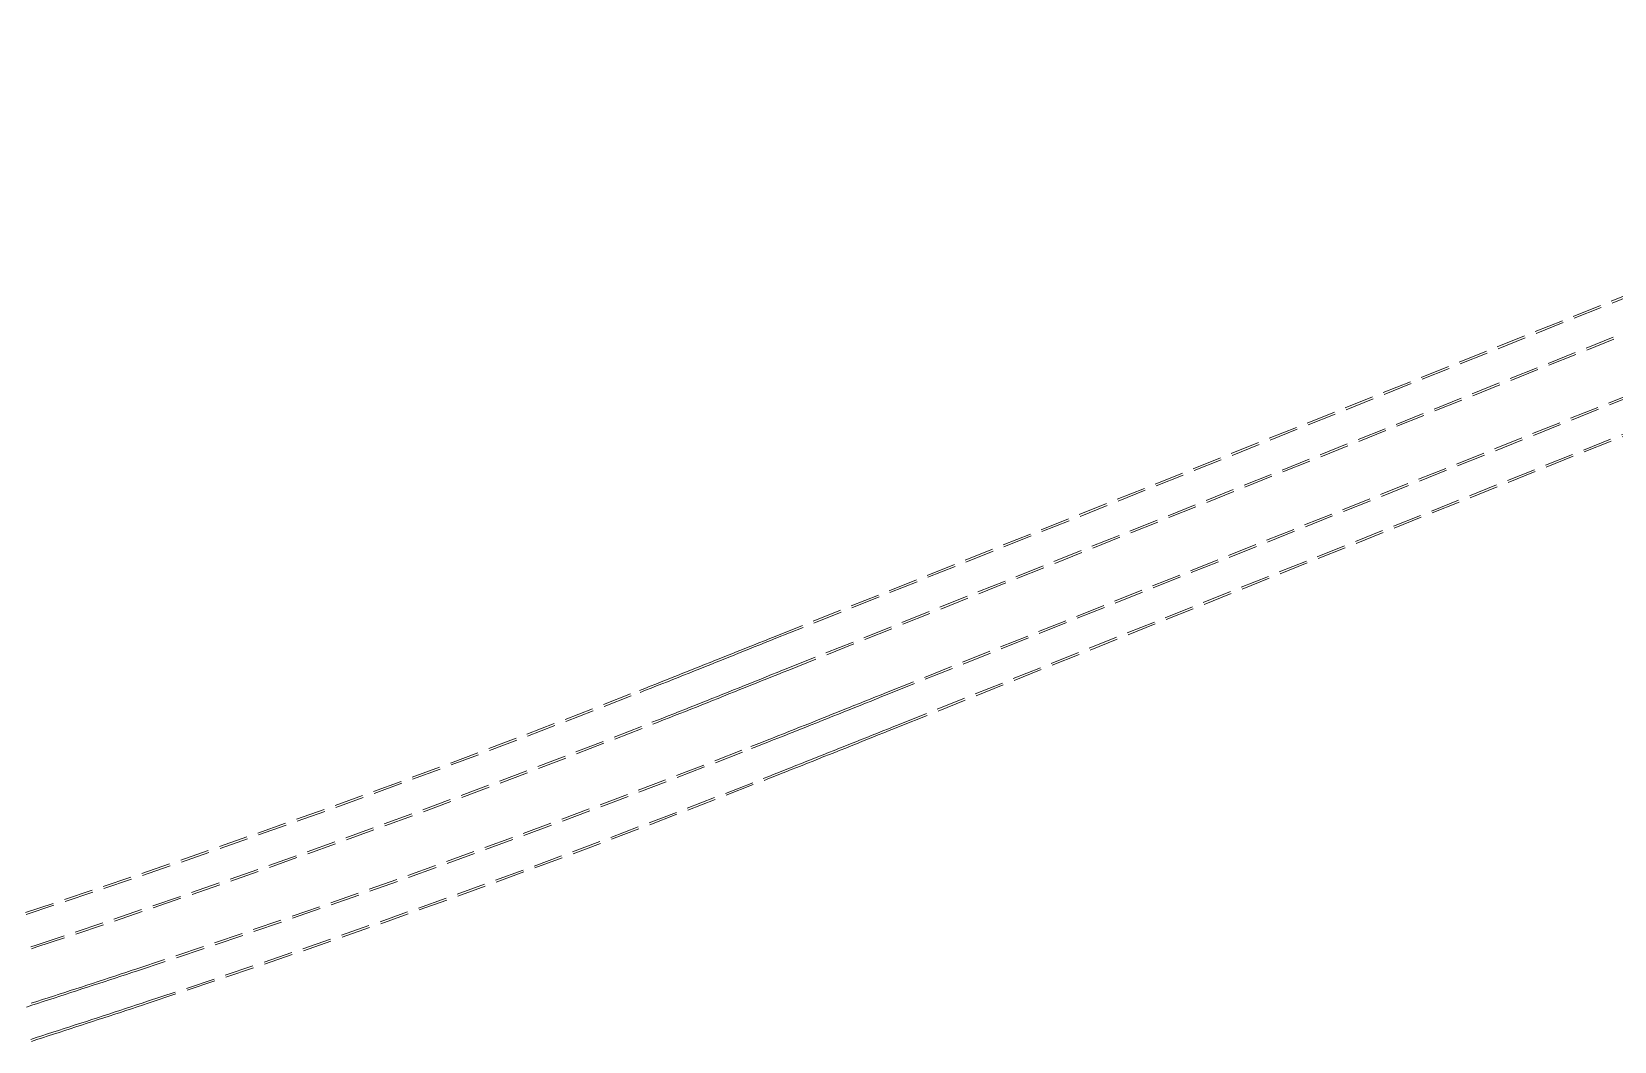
# Model space of a CAD drawing. Extents: x 0 to 531375, y 0 to 4335249.
# Drawn here: x 488650.7 to 488921.3, y 4324519 to 4324691.6 of the extents above; entities that cross this region are included whole.
import ezdxf

# ---------------------------------------------------------------- set-up
doc = ezdxf.new("R2010")
doc.units = 0
doc.linetypes.add('DASH', pattern=[0.35, 0.25, -0.1])
doc.layers.add('地铁', color=4, linetype='Continuous', lineweight=15)

# ---------------------------------------------------------------- blocks, each defined once
blk = doc.blocks.new('天津2000地铁')
at = {"layer": '地铁', "linetype": 'DASH', "ltscale": 20}
for p, q in [((-9225.57, -2649.04), (-8967.72, -2545.65)), ((-9225.44, -2649.36), (-8967.59, -2545.97)), ((-9223.39, -2654.47), (-8965.55, -2551.08)), ((-9223.26, -2654.79), (-8965.42, -2551.4)), ((-9206.54, -2658.65), (-8961.77, -2560.5)), ((-9206.41, -2658.97), (-8961.64, -2560.83)), ((-9204.36, -2664.08), (-8959.59, -2565.93)), ((-9204.23, -2664.4), (-8959.46, -2566.26)), ((-9232.06, -2651.64), (-9231.14, -2651.27)), ((-9231.14, -2651.27), (-9230.21, -2650.9)), ((-9231.01, -2651.59), (-9230.08, -2651.22)), ((-9230.21, -2650.9), (-9229.28, -2650.53)), ((-9230.08, -2651.22), (-9229.15, -2650.85)), ((-9229.28, -2650.53), (-9228.35, -2650.15)), ((-9229.15, -2650.85), (-9228.22, -2650.48)), ((-9228.35, -2650.15), (-9227.42, -2649.78)), ((-9228.22, -2650.48), (-9227.29, -2650.11)), ((-9227.42, -2649.78), (-9226.5, -2649.41)), ((-9227.29, -2650.11), (-9226.37, -2649.73)), ((-9226.5, -2649.41), (-9225.57, -2649.04)), ((-9226.37, -2649.73), (-9225.44, -2649.36)), ((-9238.56, -2654.24), (-9237.63, -2653.87)), ((-9237.63, -2653.87), (-9236.7, -2653.5)), ((-9237.5, -2654.19), (-9236.57, -2653.82)), ((-9236.7, -2653.5), (-9235.78, -2653.13)), ((-9236.57, -2653.82), (-9235.65, -2653.45)), ((-9235.78, -2653.13), (-9234.85, -2652.75)), ((-9235.65, -2653.45), (-9234.72, -2653.08)), ((-9234.85, -2652.75), (-9233.92, -2652.38)), ((-9234.72, -2653.08), (-9233.79, -2652.71)), ((-9233.92, -2652.38), (-9232.99, -2652.01)), ((-9233.79, -2652.71), (-9232.86, -2652.34)), ((-9232.99, -2652.01), (-9232.06, -2651.64)), ((-9232.86, -2652.34), (-9231.93, -2651.97)), ((-9231.93, -2651.97), (-9231.01, -2651.59)), ((-9245.99, -2657.19), (-9245.06, -2656.82)), ((-9245.06, -2656.82), (-9244.13, -2656.45)), ((-9244.93, -2657.14), (-9244, -2656.78)), ((-9244.13, -2656.45), (-9243.2, -2656.08)), ((-9244, -2656.78), (-9243.07, -2656.41)), ((-9243.2, -2656.08), (-9242.27, -2655.71)), ((-9243.07, -2656.41), (-9242.14, -2656.04)), ((-9242.27, -2655.71), (-9241.34, -2655.35)), ((-9242.14, -2656.04), (-9241.22, -2655.67)), ((-9241.34, -2655.35), (-9240.42, -2654.98)), ((-9241.22, -2655.67), (-9240.29, -2655.3)), ((-9240.42, -2654.98), (-9239.49, -2654.61)), ((-9240.29, -2655.3), (-9239.36, -2654.93)), ((-9239.49, -2654.61), (-9238.56, -2654.24)), ((-9239.36, -2654.93), (-9238.43, -2654.56)), ((-9238.43, -2654.56), (-9237.5, -2654.19)), ((-9229.89, -2657.07), (-9228.96, -2656.7)), ((-9228.96, -2656.7), (-9228.03, -2656.33)), ((-9228.83, -2657.02), (-9227.9, -2656.65)), ((-9228.03, -2656.33), (-9227.1, -2655.96)), ((-9227.9, -2656.65), (-9226.97, -2656.28)), ((-9227.1, -2655.96), (-9226.18, -2655.58)), ((-9226.97, -2656.28), (-9226.05, -2655.91)), ((-9226.18, -2655.58), (-9225.25, -2655.21)), ((-9226.05, -2655.91), (-9225.12, -2655.54)), ((-9225.25, -2655.21), (-9224.32, -2654.84)), ((-9225.12, -2655.54), (-9224.19, -2655.16)), ((-9224.32, -2654.84), (-9223.39, -2654.47)), ((-9224.19, -2655.16), (-9223.26, -2654.79)), ((-9248.77, -2658.29), (-9247.84, -2657.92)), ((-9248.65, -2658.61), (-9247.72, -2658.24)), ((-9247.84, -2657.92), (-9246.92, -2657.55)), ((-9247.72, -2658.24), (-9246.79, -2657.88)), ((-9246.92, -2657.55), (-9245.99, -2657.19)), ((-9246.79, -2657.88), (-9245.86, -2657.51)), ((-9245.86, -2657.51), (-9244.93, -2657.14)), ((-9236.39, -2659.67), (-9235.46, -2659.3)), ((-9235.46, -2659.3), (-9234.54, -2658.93)), ((-9235.34, -2659.63), (-9234.41, -2659.25)), ((-9234.54, -2658.93), (-9233.61, -2658.56)), ((-9234.41, -2659.25), (-9233.48, -2658.88)), ((-9233.61, -2658.56), (-9232.68, -2658.19)), ((-9233.48, -2658.88), (-9232.55, -2658.51)), ((-9232.68, -2658.19), (-9231.75, -2657.81)), ((-9232.55, -2658.51), (-9231.62, -2658.14)), ((-9231.75, -2657.81), (-9230.82, -2657.44)), ((-9231.62, -2658.14), (-9230.69, -2657.77)), ((-9230.82, -2657.44), (-9229.89, -2657.07)), ((-9230.69, -2657.77), (-9229.76, -2657.4)), ((-9229.76, -2657.4), (-9228.83, -2657.02)), ((-9209.32, -2659.76), (-9208.4, -2659.39)), ((-9208.4, -2659.39), (-9207.47, -2659.02)), ((-9208.27, -2659.71), (-9207.34, -2659.34)), ((-9207.47, -2659.02), (-9206.54, -2658.65)), ((-9207.34, -2659.34), (-9206.41, -2658.97)), ((-9243.84, -2662.63), (-9242.91, -2662.26)), ((-9242.91, -2662.26), (-9241.98, -2661.89)), ((-9242.78, -2662.58), (-9241.85, -2662.22)), ((-9241.98, -2661.89), (-9241.04, -2661.52)), ((-9241.85, -2662.22), (-9240.92, -2661.85)), ((-9241.04, -2661.52), (-9240.11, -2661.15)), ((-9240.92, -2661.85), (-9239.99, -2661.48)), ((-9240.11, -2661.15), (-9239.18, -2660.78)), ((-9239.99, -2661.48), (-9239.05, -2661.11)), ((-9239.18, -2660.78), (-9238.25, -2660.41)), ((-9239.05, -2661.11), (-9238.12, -2660.74)), ((-9238.25, -2660.41), (-9237.32, -2660.04)), ((-9238.12, -2660.74), (-9237.19, -2660.37)), ((-9237.32, -2660.04), (-9236.39, -2659.67)), ((-9237.19, -2660.37), (-9236.26, -2660)), ((-9236.26, -2660), (-9235.34, -2659.63)), ((-9215.82, -2662.36), (-9214.89, -2661.99)), ((-9214.89, -2661.99), (-9213.96, -2661.62)), ((-9214.76, -2662.32), (-9213.83, -2661.95)), ((-9213.96, -2661.62), (-9213.04, -2661.25)), ((-9213.83, -2661.95), (-9212.91, -2661.57)), ((-9213.04, -2661.25), (-9212.11, -2660.88)), ((-9212.91, -2661.57), (-9211.98, -2661.2)), ((-9212.11, -2660.88), (-9211.18, -2660.51)), ((-9211.98, -2661.2), (-9211.05, -2660.83)), ((-9211.18, -2660.51), (-9210.25, -2660.13)), ((-9211.05, -2660.83), (-9210.12, -2660.46)), ((-9210.25, -2660.13), (-9209.32, -2659.76)), ((-9210.12, -2660.46), (-9209.19, -2660.09)), ((-9209.19, -2660.09), (-9208.27, -2659.71)), ((-9246.63, -2663.73), (-9245.7, -2663.36)), ((-9246.5, -2664.05), (-9245.57, -2663.69)), ((-9245.7, -2663.36), (-9244.77, -2662.99)), ((-9245.57, -2663.69), (-9244.64, -2663.32)), ((-9244.77, -2662.99), (-9243.84, -2662.63)), ((-9244.64, -2663.32), (-9243.71, -2662.95)), ((-9243.71, -2662.95), (-9242.78, -2662.58)), ((-9223.24, -2665.32), (-9222.32, -2664.95)), ((-9222.32, -2664.95), (-9221.39, -2664.58)), ((-9222.19, -2665.28), (-9221.26, -2664.91)), ((-9221.39, -2664.58), (-9220.46, -2664.22)), ((-9221.26, -2664.91), (-9220.33, -2664.54)), ((-9220.46, -2664.22), (-9219.53, -2663.85)), ((-9220.33, -2664.54), (-9219.4, -2664.17)), ((-9219.53, -2663.85), (-9218.6, -2663.48)), ((-9219.4, -2664.17), (-9218.47, -2663.8)), ((-9218.6, -2663.48), (-9217.68, -2663.1)), ((-9218.47, -2663.8), (-9217.55, -2663.43)), ((-9217.68, -2663.1), (-9216.75, -2662.73)), ((-9217.55, -2663.43), (-9216.62, -2663.06)), ((-9216.75, -2662.73), (-9215.82, -2662.36)), ((-9216.62, -2663.06), (-9215.69, -2662.69)), ((-9215.69, -2662.69), (-9214.76, -2662.32)), ((-9207.15, -2665.19), (-9206.22, -2664.82)), ((-9206.22, -2664.82), (-9205.29, -2664.45)), ((-9206.09, -2665.14), (-9205.16, -2664.77)), ((-9205.29, -2664.45), (-9204.36, -2664.08)), ((-9205.16, -2664.77), (-9204.23, -2664.4)), ((-9229.75, -2667.89), (-9228.82, -2667.53)), ((-9228.82, -2667.53), (-9227.89, -2667.16)), ((-9228.69, -2667.85), (-9227.76, -2667.49)), ((-9227.89, -2667.16), (-9226.96, -2666.79)), ((-9227.76, -2667.49), (-9226.83, -2667.12)), ((-9226.96, -2666.79), (-9226.03, -2666.43)), ((-9226.83, -2667.12), (-9225.9, -2666.75)), ((-9226.03, -2666.43), (-9225.1, -2666.06)), ((-9225.9, -2666.75), (-9224.97, -2666.38)), ((-9225.1, -2666.06), (-9224.17, -2665.69)), ((-9224.97, -2666.38), (-9224.04, -2666.02)), ((-9224.17, -2665.69), (-9223.24, -2665.32)), ((-9224.04, -2666.02), (-9223.12, -2665.65)), ((-9223.12, -2665.65), (-9222.19, -2665.28)), ((-9213.65, -2667.8), (-9212.72, -2667.42)), ((-9212.72, -2667.42), (-9211.79, -2667.05)), ((-9212.59, -2667.75), (-9211.66, -2667.38)), ((-9211.79, -2667.05), (-9210.86, -2666.68)), ((-9211.66, -2667.38), (-9210.73, -2667.01)), ((-9210.86, -2666.68), (-9209.93, -2666.31)), ((-9210.73, -2667.01), (-9209.8, -2666.63)), ((-9209.93, -2666.31), (-9209.01, -2665.94)), ((-9209.8, -2666.63), (-9208.88, -2666.26)), ((-9209.01, -2665.94), (-9208.08, -2665.56)), ((-9208.88, -2666.26), (-9207.95, -2665.89)), ((-9208.08, -2665.56), (-9207.15, -2665.19)), ((-9207.95, -2665.89), (-9207.02, -2665.52)), ((-9207.02, -2665.52), (-9206.09, -2665.14)), ((-9229.62, -2668.22), (-9228.69, -2667.85)), ((-9221.09, -2670.76), (-9220.16, -2670.39)), ((-9220.16, -2670.39), (-9219.23, -2670.02)), ((-9220.03, -2670.72), (-9219.1, -2670.35)), ((-9219.23, -2670.02), (-9218.3, -2669.65)), ((-9219.1, -2670.35), (-9218.17, -2669.98)), ((-9218.3, -2669.65), (-9217.37, -2669.28)), ((-9218.17, -2669.98), (-9217.24, -2669.6)), ((-9217.37, -2669.28), (-9216.44, -2668.91)), ((-9217.24, -2669.6), (-9216.31, -2669.23)), ((-9216.44, -2668.91), (-9215.51, -2668.54)), ((-9216.31, -2669.23), (-9215.38, -2668.86)), ((-9215.51, -2668.54), (-9214.58, -2668.17)), ((-9215.38, -2668.86), (-9214.45, -2668.49)), ((-9214.58, -2668.17), (-9213.65, -2667.8)), ((-9214.45, -2668.49), (-9213.52, -2668.12)), ((-9213.52, -2668.12), (-9212.59, -2667.75)), ((-9227.6, -2673.34), (-9226.67, -2672.97)), ((-9226.67, -2672.97), (-9225.74, -2672.6)), ((-9226.54, -2673.3), (-9225.61, -2672.93)), ((-9225.74, -2672.6), (-9224.81, -2672.24)), ((-9225.61, -2672.93), (-9224.68, -2672.56)), ((-9224.81, -2672.24), (-9223.88, -2671.87)), ((-9224.68, -2672.56), (-9223.75, -2672.19)), ((-9223.88, -2671.87), (-9222.95, -2671.5)), ((-9223.75, -2672.19), (-9222.82, -2671.82)), ((-9222.95, -2671.5), (-9222.02, -2671.13)), ((-9222.82, -2671.82), (-9221.89, -2671.45)), ((-9222.02, -2671.13), (-9221.09, -2670.76)), ((-9221.89, -2671.45), (-9220.96, -2671.09)), ((-9220.96, -2671.09), (-9220.03, -2670.72)), ((-9227.47, -2673.66), (-9226.54, -2673.3)), ((-9352.84, -2702.12), (-9351.88, -2701.81)), ((-9352.73, -2702.46), (-9351.77, -2702.14)), ((-9342.28, -2708.36), (-9341.33, -2708.05)), ((-9341.33, -2708.05), (-9340.38, -2707.74)), ((-9341.22, -2708.38), (-9340.27, -2708.07)), ((-9340.38, -2707.74), (-9339.43, -2707.42)), ((-9340.27, -2708.07), (-9339.32, -2707.76)), ((-9339.43, -2707.42), (-9338.48, -2707.11)), ((-9339.32, -2707.76), (-9338.38, -2707.45)), ((-9338.48, -2707.11), (-9337.54, -2706.8)), ((-9338.38, -2707.45), (-9337.43, -2707.13)), ((-9337.54, -2706.8), (-9336.59, -2706.49)), ((-9337.43, -2707.13), (-9336.48, -2706.82)), ((-9336.59, -2706.49), (-9335.64, -2706.18)), ((-9336.48, -2706.82), (-9335.53, -2706.51)), ((-9335.64, -2706.18), (-9334.69, -2705.86)), ((-9335.53, -2706.51), (-9334.58, -2706.2)), ((-9350.83, -2711.14), (-9349.88, -2710.83)), ((-9349.88, -2710.83), (-9348.93, -2710.52)), ((-9349.77, -2711.16), (-9348.82, -2710.86)), ((-9348.93, -2710.52), (-9347.98, -2710.21)), ((-9348.82, -2710.86), (-9347.87, -2710.55)), ((-9347.98, -2710.21), (-9347.03, -2709.9)), ((-9347.87, -2710.55), (-9346.92, -2710.24)), ((-9347.03, -2709.9), (-9346.08, -2709.6)), ((-9346.92, -2710.24), (-9345.97, -2709.93)), ((-9346.08, -2709.6), (-9345.13, -2709.29)), ((-9345.97, -2709.93), (-9345.02, -2709.62)), ((-9345.13, -2709.29), (-9344.18, -2708.98)), ((-9345.02, -2709.62), (-9344.07, -2709.31)), ((-9344.18, -2708.98), (-9343.23, -2708.67)), ((-9344.07, -2709.31), (-9343.12, -2709)), ((-9343.23, -2708.67), (-9342.28, -2708.36)), ((-9343.12, -2709), (-9342.17, -2708.69)), ((-9342.17, -2708.69), (-9341.22, -2708.38)), ((-9353.58, -2712.4), (-9352.63, -2712.09)), ((-9352.74, -2711.76), (-9351.78, -2711.45)), ((-9352.63, -2712.09), (-9351.68, -2711.78)), ((-9351.78, -2711.45), (-9350.83, -2711.14)), ((-9351.68, -2711.78), (-9350.73, -2711.47)), ((-9350.73, -2711.47), (-9349.77, -2711.16)), ((-9340.47, -2713.92), (-9339.51, -2713.61)), ((-9339.51, -2713.61), (-9338.56, -2713.29)), ((-9339.41, -2713.94), (-9338.45, -2713.63)), ((-9338.56, -2713.29), (-9337.61, -2712.98)), ((-9338.45, -2713.63), (-9337.5, -2713.32)), ((-9337.61, -2712.98), (-9336.66, -2712.67)), ((-9337.5, -2713.32), (-9336.55, -2713)), ((-9336.66, -2712.67), (-9335.71, -2712.36)), ((-9336.55, -2713), (-9335.6, -2712.69)), ((-9335.71, -2712.36), (-9334.76, -2712.05)), ((-9335.6, -2712.69), (-9334.65, -2712.38)), ((-9334.76, -2712.05), (-9333.81, -2711.73)), ((-9334.65, -2712.38), (-9333.7, -2712.06)), ((-9333.81, -2711.73), (-9332.86, -2711.42)), ((-9333.7, -2712.06), (-9332.75, -2711.75)), ((-9349.03, -2716.7), (-9348.08, -2716.4)), ((-9348.08, -2716.4), (-9347.13, -2716.09)), ((-9347.13, -2716.09), (-9346.17, -2715.78)), ((-9347.02, -2716.42), (-9346.07, -2716.11)), ((-9346.17, -2715.78), (-9345.22, -2715.47)), ((-9346.07, -2716.11), (-9345.11, -2715.8)), ((-9345.22, -2715.47), (-9344.27, -2715.16)), ((-9345.11, -2715.8), (-9344.16, -2715.49)), ((-9344.27, -2715.16), (-9343.32, -2714.85)), ((-9344.16, -2715.49), (-9343.21, -2715.18)), ((-9343.32, -2714.85), (-9342.37, -2714.54)), ((-9343.21, -2715.18), (-9342.26, -2714.87)), ((-9342.37, -2714.54), (-9341.42, -2714.23)), ((-9342.26, -2714.87), (-9341.31, -2714.56)), ((-9341.42, -2714.23), (-9340.47, -2713.92)), ((-9341.31, -2714.56), (-9340.36, -2714.25)), ((-9340.36, -2714.25), (-9339.41, -2713.94)), ((-9352.84, -2717.94), (-9351.88, -2717.63)), ((-9352.73, -2718.27), (-9351.78, -2717.96)), ((-9351.88, -2717.63), (-9350.93, -2717.32)), ((-9351.78, -2717.96), (-9350.82, -2717.65)), ((-9350.93, -2717.32), (-9349.98, -2717.01)), ((-9350.82, -2717.65), (-9349.87, -2717.35)), ((-9349.98, -2717.01), (-9349.03, -2716.7)), ((-9349.87, -2717.35), (-9348.92, -2717.04)), ((-9348.92, -2717.04), (-9347.97, -2716.73)), ((-9347.97, -2716.73), (-9347.02, -2716.42))]:
    blk.add_line(p, q, dxfattribs=at)
for centre, radius, start, end in [((-9980.35, -800.23), 1996.89, 288.28853, 291.49109), ((-9980.35, -800.23), 1997.24, 288.28853, 291.49109), ((-9980.36, -800.21), 2002.76, 288.28851, 291.49107), ((-9980.36, -800.21), 2003.11, 288.2885, 291.49107), ((-9961.32, -809.84), 1996.89, 288.28853, 291.49109), ((-9961.32, -809.84), 1997.24, 288.28853, 291.49109), ((-9961.33, -809.82), 2002.76, 288.28851, 291.49107), ((-9961.33, -809.82), 2003.11, 288.2885, 291.49107)]:
    blk.add_arc(centre, radius, start, end, dxfattribs=at)

msp = doc.modelspace()

# ---------------------------------------------------------------- block references
at = {"layer": '地铁', "color": 1}
msp.add_blockref('天津2000地铁', (498003.38431, 4327237.28522), dxfattribs=at)

doc.saveas('drawing.dxf')
